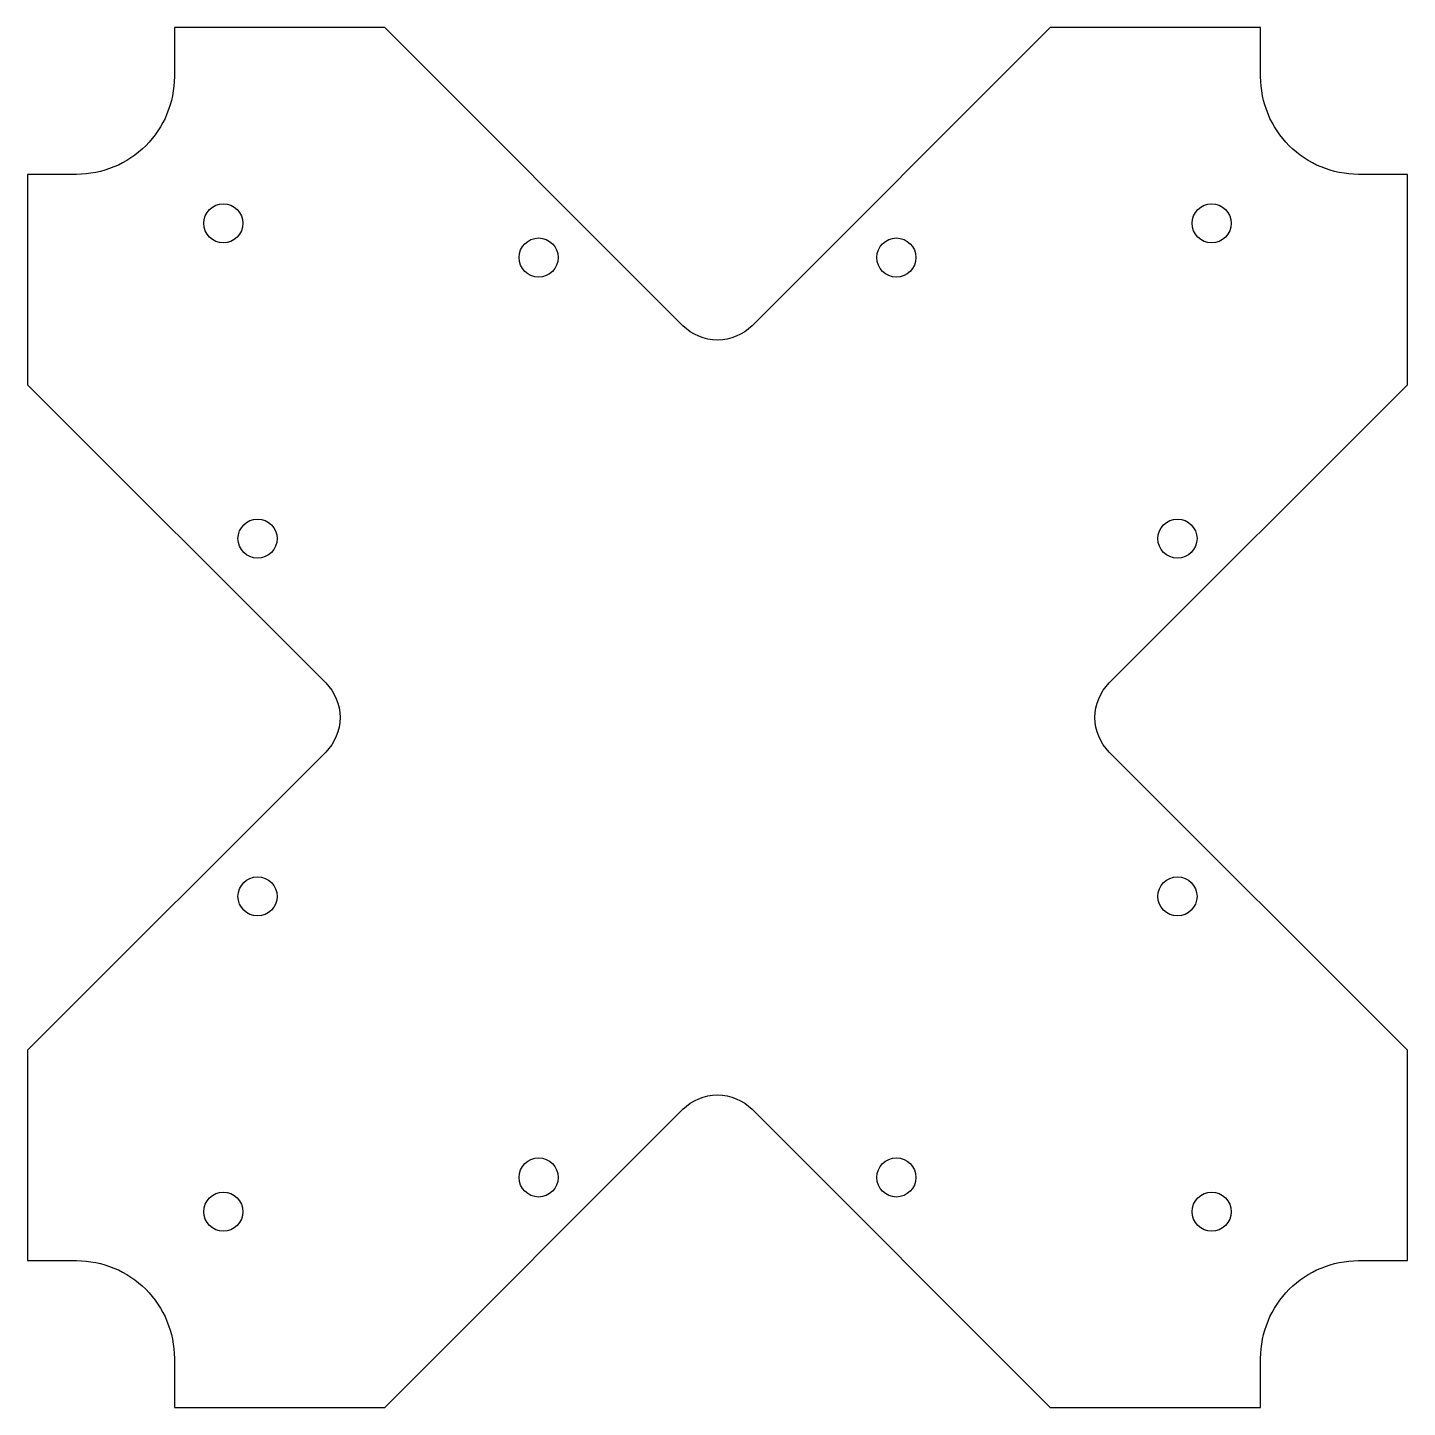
# Model space of a CAD drawing. Header units: millimetres. Extents: x -71 to 71, y -71 to 71.
import ezdxf

# ---------------------------------------------------------------- set-up
doc = ezdxf.new("R2010")
doc.units = ezdxf.units.MM

msp = doc.modelspace()

# ---------------------------------------------------------------- linework, layer by layer
msp.add_lwpolyline([(70.5, -34), (40.04, -3.54, -0.414214), (40.04, 3.54), (70.5, 34), (70.5, 55.5), (65.5, 55.5, -0.414214), (55.5, 65.5), (55.5, 70.5), (34, 70.5), (3.54, 40.04, -0.414214), (-3.54, 40.04), (-34, 70.5), (-55.5, 70.5), (-55.5, 65.5, -0.414214), (-65.5, 55.5), (-70.5, 55.5), (-70.5, 34), (-40.04, 3.54, -0.414214), (-40.04, -3.54), (-70.5, -34), (-70.5, -55.5), (-65.5, -55.5, -0.414214), (-55.5, -65.5), (-55.5, -70.5), (-34, -70.5), (-3.54, -40.04, -0.414214), (3.54, -40.04), (34, -70.5), (55.5, -70.5), (55.5, -65.5, -0.414214), (65.5, -55.5), (70.5, -55.5)], format="xyb", close=True)
for centre in [(-50.5, 50.5), (50.5, 50.5), (-18.28, 47), (18.28, 47), (-47, 18.28), (47, 18.28), (-47, -18.28), (47, -18.28), (-18.28, -47), (18.28, -47), (-50.5, -50.5), (50.5, -50.5)]:
    msp.add_circle(centre, 2)

doc.saveas('drawing.dxf')
